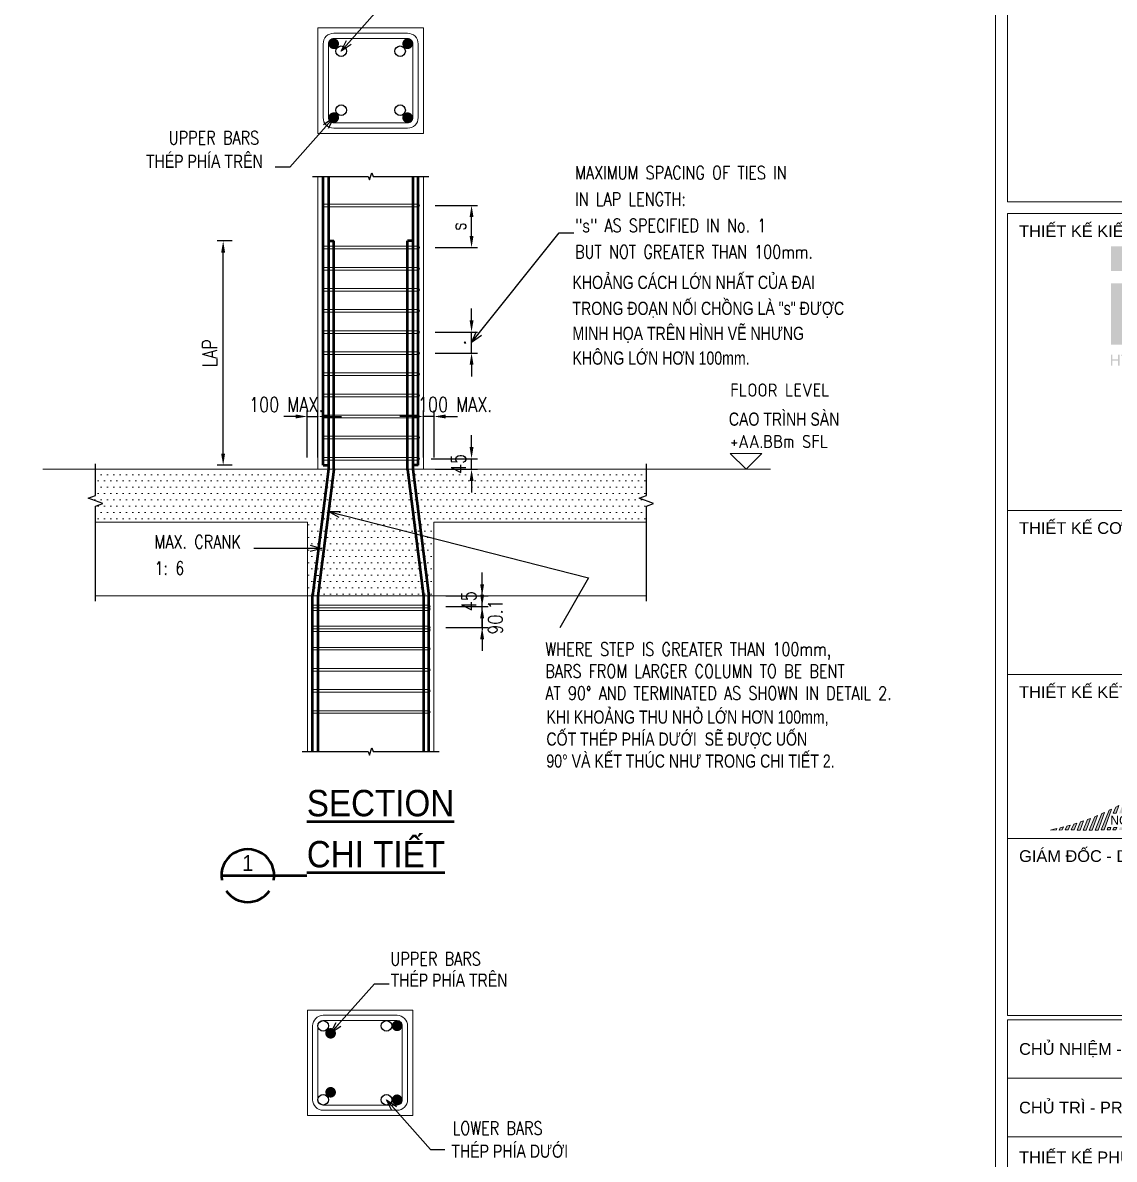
# Model space of a CAD drawing. Header units: millimetres. Extents: x -88960 to 836140, y 175458 to 320791.
# Drawn here: x 383629 to 402266, y 196175 to 215577 of the extents above; entities that cross this region are included whole.
import ezdxf
from ezdxf.enums import TextEntityAlignment as Align

# ---------------------------------------------------------------- set-up
doc = ezdxf.new("R2010")
doc.units = ezdxf.units.MM
doc.header["$LTSCALE"] = 1000
doc.layers.get('0').update_dxf_attribs({"linetype": 'CONTINUOUS'})
doc.layers.get('DEFPOINTS').update_dxf_attribs({"linetype": 'CONTINUOUS'})
for name, color, linetype, lineweight in [('Ap0102_dim', 145, 'CONTINUOUS', 25), ('Ap0104_leader', 145, 'CONTINUOUS', 25), ('Ap0202_T', 141, 'CONTINUOUS', 25), ('Ap0205_T', 253, 'CONTINUOUS', 50), ('Ap0310_PSS', 130, 'CONTINUOUS', 18), ('Ap0311_H', 8, 'CONTINUOUS', 15), ('Ap0314_Kh', 253, 'CONTINUOUS', 15), ('Ap0401_Reinf', 1, 'CONTINUOUS', 50), ('Ap0402_Reinf.S', 6, 'CONTINUOUS', 35), ('Ap0403_RT', 40, 'CONTINUOUS', 20)]:
    doc.layers.add(name, color=color, linetype=linetype, lineweight=lineweight)
doc.layers.add('CHG_XX_Khung ten$0$A1 BORDER$0$DGIONG', color=7, linetype='CONTINUOUS', lineweight=13, true_color=0x29ffff)
doc.layers.add('CHG_XX_Khung ten$0$A1 BORDER$0$STICK', color=7, linetype='CONTINUOUS', lineweight=9, true_color=0xe60000)
doc.styles.add('ARC8', font='simplex', dxfattribs={"width": 0.8})
doc.styles.add('CHG_XX_Khung ten$0$A1 BORDER$0$ARIAL', font='arial.ttf')
doc.styles.add('CHG_XX_Khung ten$0$A1 BORDER$0$Star-AvoBold', font='VAVOB_0.TTF')
doc.styles.add('CHG_XX_Khung ten$0$title block pccc$0$ARIAL', font='arial.ttf')
doc.styles.add('ISOCP', font='isocp.shx')
doc.styles.add('romans', font='romans.shx', dxfattribs={"width": 0.8})
doc.styles.add('S-TEXT35', font='VHELVEN_0.TTF', dxfattribs={"width": 0.9})
doc.styles.add('S-TEXT50', font='VHELVEN_0.TTF', dxfattribs={"width": 0.9})
doc.styles.add('vn-vni', font='vn_vni.shx', dxfattribs={"width": 0.8})
doc.dimstyles.new('TL 25', dxfattribs={"dimscale": 0, "dimtxt": 250, "dimasz": 200, "dimexe": 100, "dimexo": 200, "dimgap": 100, "dimtad": 1, "dimdec": 1, "dimlfac": 0.25, "dimdsep": 46, "dimtxsty": 'romans', "dimcen": 200, "dimdle": 100, "dimclrd": 256, "dimclre": 256, "dimclrt": 1, "dimaunit": 1, "dimadec": 0, "dimazin": 0, "dimtfac": 1, "dimtdec": 1, "dimtix": 1, "dimtmove": 2, "dimatfit": 3, "dimldrblk": 'OPEN30', "dimfxl": 1, "dimtolj": 1, "dimtzin": 0, "dimarcsym": 0})

# ---------------------------------------------------------------- blocks, each defined once
blk = doc.blocks.new('*D306')
at = {"layer": 'Ap0102_dim', "lineweight": -2, "transparency": 16777216}
for p, q in [((391292, 210497), (391292, 210697)), ((390670, 210297), (391392, 210297)), ((391292, 209937), (391292, 210297)), ((390670, 209937), (391392, 209937)), ((391292, 209737), (391292, 209537))]:
    blk.add_line(p, q, dxfattribs=at)
at = {"layer": 'Ap0102_dim', "transparency": 16777216}
for points in [[(391259, 210497), (391326, 210497), (391292, 210297)], [(391259, 209737), (391326, 209737), (391292, 209937)]]:
    blk.add_solid(points, dxfattribs=at)
at = {"layer": 'DEFPOINTS', "color": 0, "transparency": 16777216}
for p in [(390470, 210297, 450), (391292, 210297), (390470, 209937, 450)]:
    blk.add_point(p, dxfattribs=at)
at = {"layer": 'Ap0102_dim', "color": 1, "transparency": 16777216, "insert": (391067, 210117), "char_height": 250, "attachment_point": 5, "rotation": 90, "style": 'romans'}
blk.add_mtext('\\A1;.', dxfattribs=at)
blk = doc.blocks.new('_Open30')
at = {"color": 0, "linetype": 'ByBlock', "lineweight": -2}
for p, q in [((-1, 0.268), (0, 0)), ((0, 0), (-1, -0.268)), ((0, 0), (-1, 0))]:
    blk.add_line(p, q, dxfattribs=at)
blk = doc.blocks.new('*D280')
at = {"layer": 'Ap0102_dim', "lineweight": -2, "transparency": 16777216}
for p, q in [((391292, 208335), (391292, 208535)), ((390603, 208135), (391392, 208135)), ((391292, 207955), (391292, 208135)), ((390670, 207955), (391392, 207955)), ((391292, 207755), (391292, 207555))]:
    blk.add_line(p, q, dxfattribs=at)
at = {"layer": 'Ap0102_dim', "transparency": 16777216}
for points in [[(391259, 208335), (391326, 208335), (391292, 208135)], [(391259, 207755), (391326, 207755), (391292, 207955)]]:
    blk.add_solid(points, dxfattribs=at)
at = {"layer": 'DEFPOINTS', "color": 0, "transparency": 16777216}
for p in [(390403, 208135, 450), (391292, 208135), (390470, 207955, 450)]:
    blk.add_point(p, dxfattribs=at)
at = {"layer": 'Ap0102_dim', "color": 1, "transparency": 16777216, "insert": (391067, 208045), "char_height": 250, "attachment_point": 5, "rotation": 90, "style": 'romans'}
blk.add_mtext('\\A1;45', dxfattribs=at)
blk = doc.blocks.new('*D281')
at = {"layer": 'Ap0102_dim', "lineweight": -2, "transparency": 16777216}
for p, q in [((390670, 212459), (391392, 212459)), ((391292, 211938), (391292, 212259)), ((390670, 211738), (391392, 211738))]:
    blk.add_line(p, q, dxfattribs=at)
at = {"layer": 'Ap0102_dim', "transparency": 16777216}
for points in [[(391259, 212259), (391326, 212259), (391292, 212459)], [(391259, 211938), (391326, 211938), (391292, 211738)]]:
    blk.add_solid(points, dxfattribs=at)
at = {"layer": 'DEFPOINTS', "color": 0, "transparency": 16777216}
for p in [(390470, 212459, 450), (391292, 212459), (390470, 211738, 450)]:
    blk.add_point(p, dxfattribs=at)
at = {"layer": 'Ap0102_dim', "color": 1, "transparency": 16777216, "insert": (391067, 212099), "char_height": 250, "attachment_point": 5, "rotation": 90, "style": 'romans'}
blk.add_mtext('\\A1;s', dxfattribs=at)
blk = doc.blocks.new('*D282')
at = {"layer": 'Ap0102_dim', "lineweight": -2, "transparency": 16777216}
for p, q in [((391473, 205992), (391473, 206192)), ((390851, 205792), (391573, 205792)), ((391473, 205612), (391473, 205792)), ((390851, 205612), (391573, 205612)), ((391473, 205412), (391473, 205212))]:
    blk.add_line(p, q, dxfattribs=at)
at = {"layer": 'Ap0102_dim', "transparency": 16777216}
for points in [[(391439, 205992), (391506, 205992), (391473, 205792)], [(391439, 205412), (391506, 205412), (391473, 205612)]]:
    blk.add_solid(points, dxfattribs=at)
at = {"layer": 'DEFPOINTS', "color": 0, "transparency": 16777216}
for p in [(390651, 205792), (391473, 205792), (390651, 205612, 450)]:
    blk.add_point(p, dxfattribs=at)
at = {"layer": 'Ap0102_dim', "color": 1, "transparency": 16777216, "insert": (391248, 205702), "char_height": 250, "attachment_point": 5, "rotation": 90, "style": 'romans'}
blk.add_mtext('\\A1;45', dxfattribs=at)
blk = doc.blocks.new('*D283')
at = {"layer": 'Ap0102_dim', "lineweight": -2, "transparency": 16777216}
for p, q in [((391473, 205812), (391473, 206012)), ((390851, 205612), (391573, 205612)), ((391473, 205252), (391473, 205612)), ((390851, 205252), (391573, 205252)), ((391473, 205052), (391473, 204852))]:
    blk.add_line(p, q, dxfattribs=at)
at = {"layer": 'Ap0102_dim', "transparency": 16777216}
for points in [[(391439, 205812), (391506, 205812), (391473, 205612)], [(391439, 205052), (391506, 205052), (391473, 205252)]]:
    blk.add_solid(points, dxfattribs=at)
at = {"layer": 'DEFPOINTS', "color": 0, "transparency": 16777216}
for p in [(390651, 205612, 901), (391473, 205612), (390651, 205252, 450)]:
    blk.add_point(p, dxfattribs=at)
at = {"layer": 'Ap0102_dim', "color": 1, "transparency": 16777216, "insert": (391698, 205432), "char_height": 250, "attachment_point": 5, "rotation": 90, "style": 'romans'}
blk.add_mtext('\\A1;90.1', dxfattribs=at)
blk = doc.blocks.new('*D284')
at = {"layer": 'Ap0102_dim', "lineweight": -2, "transparency": 16777216}
for p, q in [((387205, 211851), (386951, 211851)), ((387051, 208222), (387051, 211651)), ((387205, 208022), (386951, 208022))]:
    blk.add_line(p, q, dxfattribs=at)
at = {"layer": 'Ap0102_dim', "transparency": 16777216}
for points in [[(387017, 211651), (387084, 211651), (387051, 211851)], [(387017, 208222), (387084, 208222), (387051, 208022)]]:
    blk.add_solid(points, dxfattribs=at)
at = {"layer": 'DEFPOINTS', "color": 0, "transparency": 16777216}
for p in [(387051, 211851), (387405, 211851, 450), (387405, 208022, 450)]:
    blk.add_point(p, dxfattribs=at)
at = {"layer": 'Ap0102_dim', "color": 1, "transparency": 16777216, "insert": (386826, 209937), "char_height": 250, "attachment_point": 5, "rotation": 90, "style": 'romans'}
blk.add_mtext('\\A1;LAP', dxfattribs=at)
blk = doc.blocks.new('*D285')
at = {"layer": 'Ap0102_dim', "lineweight": -2, "ltscale": 50, "transparency": 16777216}
for p, q in [((388288, 208855), (388088, 208855)), ((388488, 208155), (388488, 208955)), ((388488, 208855), (388669, 208855)), ((388669, 208155), (388669, 208955)), ((388869, 208855), (389069, 208855))]:
    blk.add_line(p, q, dxfattribs=at)
at = {"layer": 'Ap0102_dim', "ltscale": 50, "transparency": 16777216}
for points in [[(388288, 208889), (388288, 208822), (388488, 208855)], [(388869, 208889), (388869, 208822), (388669, 208855)]]:
    blk.add_solid(points, dxfattribs=at)
at = {"layer": 'DEFPOINTS', "color": 0, "ltscale": 50, "transparency": 16777216}
for p in [(388669, 208855), (388488, 207955, 450), (388669, 207955, 450)]:
    blk.add_point(p, dxfattribs=at)
at = {"layer": 'Ap0102_dim', "color": 1, "ltscale": 50, "transparency": 16777216, "insert": (388128, 209058), "char_height": 250, "attachment_point": 5, "style": 'romans'}
blk.add_mtext('\\A1;100 MAX.', dxfattribs=at)
blk = doc.blocks.new('*D287')
at = {"layer": 'Ap0102_dim', "lineweight": -2, "ltscale": 50, "transparency": 16777216}
for p, q in [((390270, 208855), (390070, 208855)), ((390470, 208155), (390470, 208955)), ((390651, 208855), (390470, 208855)), ((390651, 208155), (390651, 208955)), ((390851, 208855), (391051, 208855))]:
    blk.add_line(p, q, dxfattribs=at)
at = {"layer": 'Ap0102_dim', "ltscale": 50, "transparency": 16777216}
for points in [[(390270, 208889), (390270, 208822), (390470, 208855)], [(390851, 208889), (390851, 208822), (390651, 208855)]]:
    blk.add_solid(points, dxfattribs=at)
at = {"layer": 'DEFPOINTS', "color": 0, "ltscale": 50, "transparency": 16777216}
for p in [(390470, 208855), (390470, 207955, 450), (390651, 207955, 450)]:
    blk.add_point(p, dxfattribs=at)
at = {"layer": 'Ap0102_dim', "color": 1, "ltscale": 50, "transparency": 16777216, "insert": (391011, 209058), "char_height": 250, "attachment_point": 5, "style": 'romans'}
blk.add_mtext('\\A1;100 MAX.', dxfattribs=at)
blk = doc.blocks.new('LEVELS')
blk.add_lwpolyline([(-3, 3), (3, 3), (0, 0)], close=True)
at = {"style": 'ISOCP'}
for tag, p in [('LEVEL_1R', (3, 8.75)), ('LEVEL_2R', (3, 4))]:
    blk.add_attdef(tag, text='', height=2.5, dxfattribs=at).set_placement(p, align=Align.RIGHT)
for tag, p in [('LEVEL_1L', (-3, 8.75)), ('LEVEL_2L', (-3, 4))]:
    blk.add_attdef(tag, p, '', height=2.5, dxfattribs=at)
blk = doc.blocks.new('CHG_XX_Khung ten$0$A1 BORDER$0$HTT-Logo')
at = {"true_color": 0x134fb3}
h = blk.add_hatch(color=154, dxfattribs=at)
h.paths.add_polyline_path([(3, 29.1), (0, 29.1), (0, 23.1), (3, 23.1)])
h.paths.add_polyline_path([(3, 20.1), (0, 20.1), (0, 5.1), (3, 5.1)])
h.paths.add_polyline_path([(9, 26.1), (6, 26.1), (6, 5.1), (9, 5.1)])
h.paths.add_polyline_path([(15, 26.1), (12, 26.1), (12, 5.1), (15, 5.1)])
h.paths.add_polyline_path([(21, 26.1), (18, 26.1), (18, 5.1), (21, 5.1)])
h.paths.add_polyline_path([(2.12, 2.7), (1.76, 2.7), (1.76, 1.59), (0.36, 1.59), (0.36, 2.7), (0, 2.7), (0, 0), (0.36, 0), (0.36, 1.27), (1.76, 1.27), (1.76, 0), (2.12, 0)])
h.paths.add_polyline_path([(4.65, 2.7), (2.51, 2.7), (2.51, 2.38), (3.4, 2.38), (3.4, 0), (3.76, 0), (3.76, 2.38), (4.65, 2.38)])
h.paths.add_polyline_path([(6.95, 2.7), (4.81, 2.7), (4.81, 2.38), (5.7, 2.38), (5.7, 0), (6.06, 0), (6.06, 2.38), (6.95, 2.38)])
h.paths.add_polyline_path([(8.64, 1.36), (8.64, 1.41), (8.66, 1.58), (8.69, 1.75), (8.75, 1.9), (8.81, 2.03), (8.92, 2.17), (9.05, 2.28), (9.2, 2.37), (9.29, 2.39), (9.45, 2.43), (9.65, 2.44), (9.84, 2.42), (10, 2.37), (10.14, 2.29), (10.26, 2.18), (10.34, 2.03), (10.41, 1.86), (10.73, 1.95), (10.68, 2.11), (10.61, 2.26), (10.53, 2.39), (10.45, 2.47), (10.31, 2.57), (10.16, 2.65), (10.13, 2.66), (9.97, 2.71), (9.8, 2.74), (9.63, 2.75), (9.55, 2.74), (9.38, 2.73), (9.21, 2.7), (9.06, 2.65), (8.91, 2.58), (8.88, 2.56), (8.75, 2.47), (8.63, 2.36), (8.53, 2.23), (8.44, 2.07), (8.41, 1.99), (8.35, 1.84), (8.31, 1.68), (8.28, 1.51), (8.27, 1.34), (8.28, 1.26), (8.29, 1.09), (8.32, 0.92), (8.38, 0.77), (8.44, 0.62), (8.46, 0.58), (8.55, 0.44), (8.66, 0.32), (8.79, 0.21), (8.93, 0.12), (9, 0.09), (9.15, 0.03), (9.31, -0.01), (9.48, -0.04), (9.65, -0.05), (9.73, -0.04), (9.9, -0.03), (10.07, 0.01), (10.23, 0.06), (10.34, 0.11), (10.48, 0.18), (10.63, 0.27), (10.77, 0.38), (10.77, 1.38), (9.63, 1.38), (9.63, 1.06), (10.42, 1.06), (10.42, 0.56), (10.39, 0.53), (10.26, 0.45), (10.09, 0.37), (9.96, 0.32), (9.8, 0.29), (9.63, 0.28), (9.62, 0.28), (9.45, 0.29), (9.28, 0.33), (9.12, 0.4), (8.97, 0.49), (8.86, 0.61), (8.77, 0.75), (8.73, 0.85), (8.68, 1), (8.65, 1.17)])
h.paths.add_polyline_path([(13.16, 1.39), (13.28, 1.48), (13.3, 1.51), (13.39, 1.64), (13.44, 1.79), (13.46, 1.96), (13.46, 2.06), (13.42, 2.22), (13.35, 2.37), (13.31, 2.43), (13.19, 2.55), (13.05, 2.63), (13.01, 2.64), (12.87, 2.67), (12.7, 2.69), (12.5, 2.7), (11.3, 2.7), (11.3, 0), (11.66, 0), (11.66, 1.2), (12.07, 1.2), (12.11, 1.2), (12.28, 1.19), (12.44, 1.11), (12.49, 1.07), (12.62, 0.93), (12.67, 0.86), (12.77, 0.73), (12.88, 0.56), (13.23, 0), (13.68, 0), (13.21, 0.73), (13.13, 0.85), (13.03, 0.98), (12.92, 1.09), (12.86, 1.14), (12.7, 1.23), (12.86, 1.26), (13.03, 1.31)])
h.paths.add_polyline_path([(11.66, 1.51), (11.66, 2.4), (12.51, 2.4), (12.67, 2.39), (12.83, 2.35), (12.97, 2.27), (13.06, 2.13), (13.09, 1.96), (13.08, 1.87), (13.02, 1.72), (12.96, 1.64), (12.8, 1.55), (12.62, 1.52), (12.43, 1.51)], flags=16)
h.paths.add_polyline_path([(16.49, 1.43), (16.48, 1.6), (16.44, 1.77), (16.4, 1.92), (16.34, 2.07), (16.33, 2.09), (16.24, 2.23), (16.14, 2.36), (16.02, 2.47), (15.88, 2.57), (15.85, 2.59), (15.7, 2.66), (15.54, 2.71), (15.38, 2.74), (15.2, 2.75), (15.15, 2.75), (14.98, 2.73), (14.82, 2.7), (14.66, 2.64), (14.52, 2.57), (14.39, 2.48), (14.27, 2.37), (14.18, 2.26), (14.1, 2.14), (14.03, 2), (13.98, 1.84), (13.94, 1.68), (13.92, 1.5), (13.91, 1.31), (13.91, 1.29), (13.92, 1.12), (13.95, 0.96), (14, 0.8), (14.07, 0.64), (14.07, 0.62), (14.16, 0.48), (14.26, 0.35), (14.38, 0.23), (14.52, 0.14), (14.56, 0.12), (14.71, 0.04), (14.86, -0.01), (15.03, -0.04), (15.2, -0.05), (15.21, -0.05), (15.38, -0.03), (15.55, 0), (15.7, 0.05), (15.86, 0.12), (15.87, 0.13), (16.01, 0.22), (16.13, 0.33), (16.24, 0.46), (16.33, 0.61), (16.36, 0.69), (16.42, 0.84), (16.46, 1), (16.48, 1.17), (16.49, 1.35)])
h.paths.add_polyline_path([(14.28, 1.45), (14.3, 1.64), (14.34, 1.81), (14.4, 1.95), (14.47, 2.08), (14.57, 2.2), (14.73, 2.32), (14.88, 2.38), (15.04, 2.43), (15.21, 2.44), (15.38, 2.42), (15.54, 2.38), (15.69, 2.31), (15.82, 2.2), (15.93, 2.07), (16.01, 1.93), (16.04, 1.85), (16.09, 1.7), (16.12, 1.53), (16.12, 1.32), (16.11, 1.12), (16.08, 0.95), (16.03, 0.79), (15.96, 0.66), (15.86, 0.54), (15.8, 0.48), (15.67, 0.38), (15.53, 0.32), (15.37, 0.27), (15.2, 0.26), (15.12, 0.26), (14.95, 0.29), (14.8, 0.35), (14.67, 0.43), (14.54, 0.54), (14.45, 0.66), (14.37, 0.8), (14.32, 0.95), (14.29, 1.12), (14.28, 1.31)], flags=16)
h.paths.add_polyline_path([(17.31, 2.7), (16.96, 2.7), (16.96, 1.12), (16.96, 0.93), (16.98, 0.75), (17.02, 0.6), (17.06, 0.46), (17.07, 0.44), (17.15, 0.3), (17.27, 0.18), (17.4, 0.08), (17.51, 0.03), (17.67, -0.01), (17.84, -0.04), (18.02, -0.05), (18.2, -0.04), (18.37, -0.01), (18.52, 0.04), (18.66, 0.1), (18.68, 0.12), (18.81, 0.22), (18.91, 0.35), (18.99, 0.49), (19.02, 0.61), (19.06, 0.76), (19.07, 0.94), (19.08, 1.14), (19.08, 2.7), (18.72, 2.7), (18.72, 1.14), (18.72, 1.06), (18.71, 0.86), (18.68, 0.69), (18.62, 0.55), (18.55, 0.45), (18.49, 0.4), (18.36, 0.33), (18.19, 0.29), (17.99, 0.28), (17.92, 0.28), (17.75, 0.31), (17.6, 0.37), (17.46, 0.48), (17.38, 0.63), (17.34, 0.77), (17.32, 0.94), (17.31, 1.14)])
h.paths.add_polyline_path([(21.42, 1.25), (21.52, 1.34), (21.6, 1.45), (21.67, 1.59), (21.72, 1.75), (21.73, 1.92), (21.73, 1.97), (21.71, 2.13), (21.65, 2.29), (21.56, 2.44), (21.44, 2.55), (21.42, 2.56), (21.27, 2.63), (21.1, 2.67), (21.05, 2.68), (20.89, 2.7), (20.69, 2.7), (19.67, 2.7), (19.67, 0), (20.03, 0), (20.03, 1.1), (20.72, 1.1), (20.76, 1.1), (20.96, 1.11), (21.14, 1.14), (21.29, 1.19)])
h.paths.add_polyline_path([(20.03, 1.42), (20.03, 2.38), (20.72, 2.38), (20.93, 2.37), (21.06, 2.36), (21.16, 2.31), (21.28, 2.2), (21.34, 2.08), (21.37, 1.91), (21.36, 1.82), (21.31, 1.67), (21.22, 1.54), (21.09, 1.47), (20.93, 1.43), (20.73, 1.42)], flags=16)
h.paths.add_polyline_path([(23.87, 2.76), (24.01, 2.85), (24.13, 2.96), (24.24, 3.09), (24.33, 3.24), (24.35, 3.28), (24.42, 3.44), (24.47, 3.6), (24.5, 3.76), (24.51, 3.93), (24.51, 3.98), (24.49, 4.15), (24.46, 4.31), (24.4, 4.47), (24.33, 4.62), (24.29, 4.69), (24.19, 4.82), (24.08, 4.94), (23.95, 5.05), (23.81, 5.14), (23.77, 5.16), (23.61, 5.23), (23.45, 5.28), (23.29, 5.31), (23.12, 5.32), (23.08, 5.31), (22.92, 5.3), (22.76, 5.27), (22.6, 5.21), (22.44, 5.14), (22.38, 5.1), (22.24, 5.01), (22.12, 4.89), (22.01, 4.77), (21.92, 4.62), (21.89, 4.57), (21.82, 4.41), (21.77, 4.25), (21.74, 4.09), (21.73, 3.93), (21.73, 3.87), (21.75, 3.71), (21.79, 3.55), (21.84, 3.39), (21.92, 3.24), (21.95, 3.18), (22.05, 3.04), (22.16, 2.92), (22.29, 2.81), (22.43, 2.72), (22.48, 2.7), (22.64, 2.63), (22.79, 2.58), (22.96, 2.55), (23.12, 2.54), (23.18, 2.54), (23.34, 2.55), (23.5, 2.59), (23.66, 2.65), (23.82, 2.72)])
h.paths.add_polyline_path([(22.55, 2.92), (22.45, 2.98), (22.32, 3.09), (22.21, 3.21), (22.12, 3.35), (22.07, 3.44), (22.01, 3.6), (21.98, 3.76), (21.96, 3.93), (21.97, 4.03), (22, 4.19), (22.05, 4.35), (22.12, 4.51), (22.18, 4.61), (22.29, 4.73), (22.41, 4.85), (22.56, 4.94), (22.64, 4.98), (22.8, 5.04), (22.96, 5.07), (23.12, 5.09), (23.21, 5.08), (23.37, 5.06), (23.53, 5.01), (23.69, 4.94), (23.79, 4.88), (23.92, 4.77), (24.03, 4.65), (24.13, 4.51), (24.17, 4.41), (24.23, 4.25), (24.27, 4.09), (24.28, 3.93), (24.28, 3.83), (24.25, 3.67), (24.2, 3.51), (24.13, 3.35), (24.07, 3.25), (23.96, 3.13), (23.84, 3.01), (23.7, 2.92), (23.61, 2.87), (23.45, 2.81), (23.29, 2.78), (23.12, 2.77), (23.02, 2.77), (22.86, 2.8), (22.7, 2.85)], flags=16)
h.paths.add_polyline_path([(22.51, 3.16), (22.51, 4.65), (23.03, 4.65), (23.23, 4.64), (23.4, 4.62), (23.55, 4.52), (23.6, 4.47), (23.66, 4.31), (23.67, 4.25), (23.64, 4.09), (23.55, 3.96), (23.42, 3.87), (23.24, 3.82), (23.37, 3.75), (23.46, 3.64), (23.57, 3.47), (23.77, 3.16), (23.47, 3.16), (23.34, 3.39), (23.23, 3.58), (23.14, 3.7), (23.09, 3.74), (22.94, 3.79), (22.9, 3.79), (22.76, 3.79), (22.76, 3.16)], flags=0)
h.paths.add_polyline_path([(22.76, 4), (22.76, 4.45), (23.03, 4.45), (23.13, 4.45), (23.27, 4.42), (23.37, 4.35), (23.41, 4.21), (23.33, 4.06), (23.24, 4.02), (23.05, 4)], flags=0)
blk = doc.blocks.new('CHG_XX_Khung ten')
at = {"layer": 'CHG_XX_Khung ten$0$A1 BORDER$0$DGIONG'}
h = blk.add_hatch(color=256, dxfattribs=at)
h.paths.add_polyline_path([(724.94, 283.19), (724.15, 281.97), (717.19, 263.38), (717.7, 263.38)])
h.paths.add_polyline_path([(722.81, 280.17), (722.1, 279.22), (717.21, 266.21), (717.72, 266.21)], flags=17)
h.paths.add_polyline_path([(720.93, 277.8), (720.27, 277.04), (716.19, 266.22), (716.7, 266.22)])
h.paths.add_polyline_path([(719.23, 275.93), (718.6, 275.29), (715.18, 266.22), (715.69, 266.22)])
h.paths.add_polyline_path([(717.65, 274.38), (717.03, 273.81), (714.16, 266.22), (714.67, 266.22)])
h.paths.add_polyline_path([(716.14, 273.03), (715.61, 272.59), (713.15, 266.22), (713.66, 266.22)])
h.paths.add_polyline_path([(714.69, 271.86), (714.17, 271.45), (712.13, 266.23), (712.64, 266.23)])
h.paths.add_polyline_path([(713.29, 270.81), (712.76, 270.43), (711.57, 267.46), (712.07, 267.47)])
h.paths.add_polyline_path([(710.1, 266.23), (710.61, 266.24), (711.93, 269.87), (711.48, 269.56)])
h.paths.add_polyline_path([(710.61, 269.02), (710.13, 268.73), (709.08, 266.24), (709.59, 266.24)])
h.paths.add_polyline_path([(709.31, 268.26), (708.82, 267.97), (708.07, 266.24), (708.58, 266.24)])
h.paths.add_polyline_path([(708.04, 267.56), (707.54, 267.3), (707.05, 266.25), (707.56, 266.25)])
h.paths.add_polyline_path([(716.84, 263.8), (716.33, 263.8), (716.18, 263.38), (716.69, 263.38)])
h.paths.add_polyline_path([(715.67, 263.39), (715.82, 263.8), (715.32, 263.8), (715.16, 263.39)])
h.paths.add_polyline_path([(714.15, 263.39), (714.65, 263.39), (714.8, 263.8), (714.3, 263.8)])
h.paths.add_polyline_path([(713.13, 263.39), (713.64, 263.4), (713.79, 263.81), (713.28, 263.81)])
h.paths.add_polyline_path([(712.77, 263.81), (712.27, 263.81), (712.11, 263.39), (712.62, 263.4)])
h.paths.add_polyline_path([(711.25, 263.81), (711.1, 263.4), (711.61, 263.4), (711.76, 263.81)])
h.paths.add_polyline_path([(710.59, 263.4), (710.74, 263.82), (710.24, 263.82), (710.08, 263.4)])
h.paths.add_polyline_path([(709.73, 263.82), (709.22, 263.82), (709.07, 263.41), (709.57, 263.41)])
h.paths.add_polyline_path([(708.71, 263.82), (708.21, 263.82), (708.05, 263.41), (708.56, 263.41)])
h.paths.add_polyline_path([(707.54, 263.41), (707.69, 263.83), (707.19, 263.83), (707.03, 263.41)])
h.paths.add_polyline_path([(706.68, 263.83), (706.17, 263.83), (706.02, 263.42), (706.53, 263.42)])
h.paths.add_polyline_path([(705, 263.42), (705.51, 263.42), (706.79, 266.93), (706.4, 266.74)])
h.paths.add_polyline_path([(703.97, 263.37), (704.48, 263.37), (705.57, 266.36), (705.14, 266.17)])
h.paths.add_polyline_path([(704.36, 265.84), (703.91, 265.65), (702.96, 263.38), (703.46, 263.38)])
h.paths.add_polyline_path([(703.17, 265.37), (702.69, 265.19), (701.94, 263.38), (702.45, 263.38)])
h.paths.add_polyline_path([(702, 264.94), (701.5, 264.77), (700.92, 263.38), (701.43, 263.38)])
h.paths.add_polyline_path([(700.84, 264.56), (700.33, 264.4), (699.91, 263.39), (700.42, 263.39)])
h.paths.add_polyline_path([(699.7, 264.21), (699.18, 264.06), (698.89, 263.39), (699.4, 263.39)])
h.paths.add_polyline_path([(698.57, 263.9), (698.04, 263.77), (697.87, 263.38), (698.38, 263.39)])
h.paths.add_polyline_path([(697.37, 263.39), (697.45, 263.63), (696.91, 263.51), (696.35, 263.38)])
blk.add_line((687, 577), (687, 17))
at = {"linetype": 'Continuous'}
for points in [[(689, 420.69), (822, 420.69), (822, 370.62), (689, 370.62)], [(689, 368.62), (822, 368.62), (822, 317.93), (689, 317.93)], [(689, 317.93), (822, 317.93), (822, 289.93), (689, 289.93)], [(689, 289.93), (822, 289.93), (822, 261.93), (689, 261.93)]]:
    blk.add_lwpolyline(points, close=True, dxfattribs=at)
at = {"color": 9, "linetype": 'Continuous'}
for points in [[(689, 261.93), (822, 261.93), (822, 231.73), (689, 231.73)], [(822, 221), (689, 221), (689, 231), (822, 231)], [(822, 211), (689, 211), (689, 221), (822, 221)], [(822, 201), (689, 201), (689, 211), (822, 211)]]:
    blk.add_lwpolyline(points, close=True, dxfattribs=at)
blk.add_lwpolyline([(822, 211), (689, 211), (822, 211)], dxfattribs=at)
at = {"layer": 'CHG_XX_Khung ten$0$A1 BORDER$0$DGIONG'}
for points in [[(704.36, 265.84), (703.46, 263.38), (702.96, 263.38), (703.91, 265.65), (704.36, 265.84)], [(705.57, 266.36), (704.48, 263.37), (703.97, 263.37), (705.14, 266.17), (705.57, 266.36)], [(706.79, 266.93), (705.51, 263.42), (705, 263.42), (706.4, 266.74), (706.79, 266.93)], [(708.04, 267.56), (707.56, 266.25), (707.05, 266.25), (707.54, 267.3), (708.04, 267.56)], [(698.57, 263.9), (698.38, 263.39), (697.87, 263.38), (698.04, 263.77), (698.57, 263.9)], [(699.7, 264.21), (699.4, 263.39), (698.89, 263.39), (699.18, 264.06), (699.7, 264.21)], [(700.84, 264.56), (700.42, 263.39), (699.91, 263.39), (700.33, 264.4), (700.84, 264.56)], [(702, 264.94), (701.43, 263.38), (700.92, 263.38), (701.5, 264.77), (702, 264.94)], [(703.17, 265.37), (702.45, 263.38), (701.94, 263.38), (702.69, 265.19), (703.17, 265.37)], [(697.45, 263.63), (697.37, 263.39), (696.35, 263.38), (696.91, 263.51), (697.45, 263.63)]]:
    blk.add_lwpolyline(points, dxfattribs=at)
for points in [[(706.53, 263.42), (706.68, 263.83), (706.17, 263.83), (706.02, 263.42)], [(707.54, 263.41), (707.69, 263.83), (707.19, 263.83), (707.03, 263.41)]]:
    blk.add_lwpolyline(points, close=True, dxfattribs=at)
at = {"xscale": 0.7, "yscale": 0.7, "zscale": 0.7}
blk.add_blockref('CHG_XX_Khung ten$0$A1 BORDER$0$HTT-Logo', (706.68, 342.64), dxfattribs=at)
for s, style, p in [('THIẾT KẾ KIẾN TRÚC - ARCHITECT', 'CHG_XX_Khung ten$0$A1 BORDER$0$ARIAL', (691, 365.62)), ('THIẾT KẾ CƠ ĐIỆN - M&E CONSULTANT', 'CHG_XX_Khung ten$0$A1 BORDER$0$ARIAL', (691, 314.93)), ('THIẾT KẾ KẾT CẤU - STRUCTURE CONSULTANT', 'CHG_XX_Khung ten$0$A1 BORDER$0$ARIAL', (691, 286.93)), ('GIÁM ĐỐC - DIRECTOR', 'CHG_XX_Khung ten$0$title block pccc$0$ARIAL', (691, 258.93)), ('CHỦ NHIỆM - PRINCIPAL', 'CHG_XX_Khung ten$0$title block pccc$0$ARIAL', (691, 226)), ('CHỦ TRÌ - PRIMARY', 'CHG_XX_Khung ten$0$title block pccc$0$ARIAL', (691, 216)), ('THIẾT KẾ PHƯƠNG ÁN', 'CHG_XX_Khung ten$0$title block pccc$0$ARIAL', (691, 207.5))]:
    blk.add_text(s, height=2, dxfattribs=dict(style=style)).set_placement(p, align=Align.MIDDLE_LEFT)
at = {"layer": 'CHG_XX_Khung ten$0$A1 BORDER$0$STICK', "style": 'CHG_XX_Khung ten$0$A1 BORDER$0$Star-AvoBold', "width": 1}
blk.add_text('NGOI SAO', height=1.547, dxfattribs=at).set_placement((706.57, 264.27))

msp = doc.modelspace()

# ---------------------------------------------------------------- hatches: boundary and pattern name
at = {"layer": 'Ap0311_H', "ltscale": 50}
h = msp.add_hatch(dxfattribs=at)
h.set_pattern_fill('DOTS', color=256, scale=67.5675, style=0)
h.set_pattern_definition([(0, (331445.22, 180616.14), (53.6317, 107.2634), [0, -107.2634])])
h.paths.add_polyline_path([(390650.58323, 207053.65056), (394276.70573, 207053.65056), (394276.70573, 207323.92056), (394400.46585, 207368.96556), (394152.94561, 207459.05556), (394276.70573, 207504.10056), (394276.70573, 207954.55056), (384871.30973, 207954.55056), (384871.30973, 207504.10056), (384747.54961, 207459.05556), (384995.06985, 207368.96556), (384871.30973, 207323.92056), (384871.30973, 207053.65056), (388488.42323, 207053.65056), (388488.42323, 205792.39056), (390650.58323, 205792.39056)])

# ---------------------------------------------------------------- linework, layer by layer
at = {"layer": 'Ap0104_leader', "linetype": 'Continuous'}
for p, q in [((384747.54961, 207459.05556, 900.89863), (384871.30973, 207504.10056, 900.89863)), ((384995.06985, 207368.96556, 900.89863), (384747.54961, 207459.05556, 900.89863)), ((384871.30973, 207323.92056, 900.89863), (384995.06985, 207368.96556, 900.89863))]:
    msp.add_line(p, q, dxfattribs=at)
at = {"layer": 'Ap0104_leader'}
for p, q in [((389546.98073, 203072.8555, 900.89863), (389592.02573, 203196.61562, 900.89863)), ((389592.02573, 203196.61562, 900.89863), (389614.54823, 203134.73556, 900.89863)), ((389524.45823, 203134.73556, 900.89863), (389546.98073, 203072.8555, 900.89863))]:
    msp.add_line(p, q, dxfattribs=at)
at = {"layer": 'Ap0104_leader', "elevation": 900.89863}
for points in [[(388578.51323, 212954.54556), (389524.45823, 212954.54556), (389546.98073, 212892.6655), (389592.02573, 213016.42562), (389614.54823, 212954.54556), (390560.49323, 212954.54556)], [(388398.33323, 203134.73556), (389524.45823, 203134.73556)], [(389614.54823, 203134.73556), (390740.67323, 203134.73556)]]:
    msp.add_lwpolyline(points, dxfattribs=at)
at = {"layer": 'Ap0104_leader', "linetype": 'Continuous', "elevation": 900.89863}
for points in [[(384871.30973, 207504.10056), (384871.30973, 208044.64056)], [(394276.70573, 205702.30056), (394276.70573, 207323.92056), (394400.46585, 207368.96556), (394152.94561, 207459.05556), (394276.70573, 207504.10056), (394276.70573, 208044.64056)], [(384871.30973, 205702.30056), (384871.30973, 207323.92056)]]:
    msp.add_lwpolyline(points, dxfattribs=at)
at = {"layer": 'Ap0104_leader', "ltscale": 50}
for centre in [(389066.27973, 215090.42392, 900.89863), (390072.72673, 215090.42392, 900.89863), (389066.27973, 214083.97692, 900.89863), (390072.72673, 214083.97692, 900.89863), (388758.69323, 198452.42655, 450.44931), (389839.77323, 198452.42655, 450.44931), (388758.69323, 197191.16655, 450.44931), (389839.77323, 197191.16655, 450.44931)]:
    msp.add_circle(centre, 90.09, dxfattribs=at)
at = {"layer": 'Ap0205_T', "ltscale": 100}
msp.add_line((387021.41263, 201016.73265), (388479.23425, 201016.73265), dxfattribs=at)
for start_param, end_param in [(6.1072769158, 9.600681106), (10.0373794861, 11.9537638429)]:
    msp.add_ellipse((387471.86263, 201016.73265), major_axis=(450.45, 0.00118), ratio=0.9999999985, start_param=start_param, end_param=end_param, dxfattribs=at)
at = {"layer": 'Ap0310_PSS'}
for p, q in [((388668.60323, 212954.54556, 900.89863), (388668.60323, 207954.55056, 900.89863)), ((388668.60323, 207954.55056, 900.89863), (388668.60323, 212954.54556, 900.89863)), ((390470.40323, 212954.54556, 900.89863), (390470.40323, 207954.55056, 900.89863)), ((390470.40323, 207954.55056, 900.89863), (390470.40323, 212954.54556, 900.89863)), ((384871.30973, 207954.55056, 900.89863), (388668.60323, 207954.55056, 900.89863)), ((390470.40323, 207954.55056, 900.89863), (394276.70573, 207954.55056, 900.89863)), ((384871.30973, 207053.65056, 900.89863), (388488.42323, 207053.65056, 900.89863)), ((388488.42323, 203134.73556, 900.89863), (388488.42323, 207053.65056, 900.89863)), ((390650.58323, 203134.73556, 900.89863), (390650.58323, 207053.65056, 900.89863)), ((390650.58323, 207053.65056, 900.89863), (394276.70573, 207053.65056, 900.89863)), ((384871.30973, 205792.39056, 900.89863), (394276.70573, 205792.39056, 900.89863))]:
    msp.add_line(p, q, dxfattribs=at)
for points, elevation in [([(388668.60323, 213686.30042), (390470.40323, 213686.30042), (390470.40323, 215488.10042), (388668.60323, 215488.10042)], 900.89863), ([(388488.42323, 196920.89655), (390290.22323, 196920.89655), (390290.22323, 198722.69655), (388488.42323, 198722.69655)], 450.44931)]:
    msp.add_lwpolyline(points, close=True, dxfattribs=dict(at, elevation=elevation))
at = {"layer": 'Ap0311_H'}
msp.add_line((383970.40973, 207954.55056, 900.89863), (396397.2479, 207954.55056, 900.89863), dxfattribs=at)
msp.add_lwpolyline([(400240.4173, 181768.7477), (368748.27916, 181768.74767), (368748.27916, 232914.31452), (400240.41732, 232914.31453)], close=True, dxfattribs=at)
at = {"layer": 'Ap0401_Reinf'}
for p, q in [((388758.69323, 208022.11806, 900.89863), (388758.69323, 212954.54556, 900.89863)), ((388848.78323, 212954.54556, 900.89863), (388848.78323, 207954.55056, 900.89863)), ((390290.22323, 212954.54556, 900.89863), (390290.22323, 207954.55056, 900.89863)), ((390380.31323, 208022.11806, 900.89863), (390380.31323, 212954.54556, 900.89863)), ((388848.78323, 211850.94306, 900.89863), (388938.87323, 211850.94306, 900.89863)), ((388938.87323, 207948.94176, 900.89863), (388938.87323, 211850.94306, 900.89863)), ((390200.13323, 207947.8314, 900.89863), (390200.13323, 211850.94306, 900.89863)), ((390290.22323, 211850.94306, 900.89863), (390200.13323, 211850.94306, 900.89863)), ((388758.69323, 208022.11806, 900.89863), (388848.78323, 208022.11806, 900.89863)), ((390380.31323, 208022.11806, 900.89863), (390290.22323, 208022.11806, 900.89863)), ((388848.78323, 207954.55056, 900.89863), (388578.51323, 205792.39056, 900.89863)), ((388938.87323, 207948.94176, 900.89863), (388668.60323, 205786.78176, 900.89863)), ((390200.13323, 207948.94176, 900.89863), (390470.40323, 205786.78176, 900.89863)), ((390201.46963, 207938.92207, 900.89863), (390200.13323, 207947.8314, 900.89863)), ((390290.22323, 207954.55056, 900.89863), (390560.49323, 205792.39056, 900.89863)), ((388668.60323, 206137.0224, 900.89863), (388668.60323, 206146.0314, 900.89863)), ((388578.51323, 203134.73556, 900.89863), (388578.51323, 205792.39056, 900.89863)), ((388668.60323, 205786.78176, 900.89863), (388668.60323, 203134.73556, 900.89863)), ((390470.40323, 205786.78176, 900.89863), (390470.40323, 203134.73556, 900.89863)), ((390560.49323, 203134.73556, 900.89863), (390560.49323, 205792.39056, 900.89863))]:
    msp.add_line(p, q, dxfattribs=at)
at = {"layer": 'Ap0401_Reinf', "lineweight": 15}
for points, elevation in [([(388938.87323, 213776.39042), (390200.13323, 213776.39042, 0.4142135624), (390380.31323, 213956.57042), (390380.31323, 215217.83042, 0.4142135624), (390200.13323, 215398.01042), (388938.87323, 215398.01042, 0.4142135624), (388758.69323, 215217.83042), (388758.69323, 213956.57042, 0.4142135624)], 900.89863), ([(388938.87323, 213866.48042), (390200.13323, 213866.48042, 0.4142135624), (390290.22323, 213956.57042), (390290.22323, 215217.83042, 0.4142135624), (390200.13323, 215307.92042), (388938.87323, 215307.92042, 0.4142135624), (388848.78323, 215217.83042), (388848.78323, 213956.57042, 0.4142135624)], 900.89863), ([(388758.69323, 197010.98655), (390019.95323, 197010.98655, 0.4142135624), (390200.13323, 197191.16655), (390200.13323, 198452.42655, 0.4142135624), (390019.95323, 198632.60655), (388758.69323, 198632.60655, 0.4142135624), (388578.51323, 198452.42655), (388578.51323, 197191.16655, 0.4142135624)], 450.44931), ([(388758.69323, 197101.07655), (390019.95323, 197101.07655, 0.4142135624), (390110.04323, 197191.16655), (390110.04323, 198452.42655, 0.4142135624), (390019.95323, 198542.51655), (388758.69323, 198542.51655, 0.4142135624), (388668.60323, 198452.42655), (388668.60323, 197191.16655, 0.4142135624)], 450.44931)]:
    msp.add_lwpolyline(points, format="xyb", close=True, dxfattribs=dict(at, elevation=elevation))
at = {"layer": 'Ap0401_Reinf', "const_width": 90.09}
for points, elevation in [([(388893.82823, 215217.83042, 1), (388983.91823, 215217.83042, 1)], 900.89863), ([(390155.08823, 215217.83042, 1), (390245.17823, 215217.83042, 1)], 900.89863), ([(388893.82823, 213956.57042, 1), (388983.91823, 213956.57042, 1)], 900.89863), ([(390155.08823, 213956.57042, 1), (390245.17823, 213956.57042, 1)], 900.89863), ([(389974.90823, 198452.42655, 1), (390064.99823, 198452.42655, 1)], 450.44931), ([(388841.05473, 198325.02005, 1), (388931.14473, 198325.02005, 1)], 450.44931), ([(388841.05473, 197318.57305, -1), (388931.14473, 197318.57305, -1)], 450.44931), ([(389974.90823, 197191.16655, 1), (390064.99823, 197191.16655, 1)], 450.44931)]:
    msp.add_lwpolyline(points, format="xyb", close=True, dxfattribs=dict(at, elevation=elevation))
at = {"layer": 'Ap0402_Reinf.S', "lineweight": 9}
msp.add_line((390470.40323, 207954.55056, 900.89863), (388668.60323, 207954.55056, 900.89863), dxfattribs=at)
at = {"layer": 'Ap0402_Reinf.S', "lineweight": 9, "elevation": 900.89863}
for points in [[(388767.70223, 212481.57306, 1), (388767.70223, 212436.52806), (390380.31323, 212436.52806, 1), (390380.31323, 212481.57306)], [(388767.70223, 211760.85306, 1), (388767.70223, 211715.80806), (390380.31323, 211715.80806, 1), (390380.31323, 211760.85306)], [(388767.70223, 211400.49306, 1), (388767.70223, 211355.44806), (390380.31323, 211355.44806, 1), (390380.31323, 211400.49306)], [(388767.70223, 211040.13306, 1), (388767.70223, 210995.08806), (390380.31323, 210995.08806, 1), (390380.31323, 211040.13306)], [(388767.70223, 210679.77306, 1), (388767.70223, 210634.72806), (390380.31323, 210634.72806, 1), (390380.31323, 210679.77306)], [(388767.70223, 210319.41306, 1), (388767.70223, 210274.36806), (390380.31323, 210274.36806, 1), (390380.31323, 210319.41306)], [(388767.70223, 209959.05306, 1), (388767.70223, 209914.00806), (390380.31323, 209914.00806, 1), (390380.31323, 209959.05306)], [(388767.70223, 209598.69306, 1), (388767.70223, 209553.64806), (390380.31323, 209553.64806, 1), (390380.31323, 209598.69306)], [(388767.70223, 209238.33306, 1), (388767.70223, 209193.28806), (390380.31323, 209193.28806, 1), (390380.31323, 209238.33306)], [(388767.70223, 208877.97306, 1), (388767.70223, 208832.92806), (390380.31323, 208832.92806, 1), (390380.31323, 208877.97306)], [(388767.70223, 208517.61306, 1), (388767.70223, 208472.56806), (390380.31323, 208472.56806, 1), (390380.31323, 208517.61306)], [(388767.70223, 208157.25306, 1), (388767.70223, 208112.20806), (390380.31323, 208112.20806, 1), (390380.31323, 208157.25306)], [(388587.52223, 205634.73306, 1), (388587.52223, 205589.68806), (390560.49323, 205589.68806, 1), (390560.49323, 205634.73306)], [(388587.52223, 205589.68806, 1), (388587.52223, 205544.64306), (390560.49323, 205544.64306, 1), (390560.49323, 205589.68806)], [(388587.52223, 205274.37306, 1), (388587.52223, 205229.32806), (390560.49323, 205229.32806, 1), (390560.49323, 205274.37306)], [(388587.52223, 205229.32806, 1), (388587.52223, 205184.28306), (390560.49323, 205184.28306, 1), (390560.49323, 205229.32806)], [(388587.52223, 204914.01306, 1), (388587.52223, 204868.96806), (390560.49323, 204868.96806, 1), (390560.49323, 204914.01306)], [(388587.52223, 204553.65306, 1), (388587.52223, 204508.60806), (390560.49323, 204508.60806, 1), (390560.49323, 204553.65306)], [(388587.52223, 204193.29306, 1), (388587.52223, 204148.24806), (390560.49323, 204148.24806, 1), (390560.49323, 204193.29306)], [(388587.52223, 203832.93306, 1), (388587.52223, 203787.88806), (390560.49323, 203787.88806, 1), (390560.49323, 203832.93306)]]:
    msp.add_lwpolyline(points, format="xyb", close=True, dxfattribs=at)

# ---------------------------------------------------------------- block references
at = {"layer": 'Ap0403_RT'}
ref = msp.add_blockref('LEVELS', (395979.15785, 207954.55056, 900.89863), dxfattribs=dict(at, xscale=90.09, yscale=90.09, zscale=90.09))
ref.add_attrib('LEVEL_1L', 'FLOOR LEVEL', (395708.88785, 209193.65276, 900.89863), dxfattribs={"layer": '0', "height": 225.225, "style": 'ISOCP'})
ref.add_attrib('LEVEL_2L', '+AA.BBm SFL', (395708.88785, 208315.27526, 900.89863), dxfattribs={"layer": '0', "height": 225.225, "style": 'ISOCP'})

# ---------------------------------------------------------------- texts
at = {"layer": 'Ap0202_T', "width": 0.8}
for s, style, p in [('THEÙP PHÍA TREÂN', 'vn-vni', (385733.51502, 213099.58732)), ('KHOAÛNG CAÙCH LÔÙN NHAÁT CUÛA ÑAI', 'vn-vni', (393015.32606, 211031.49676)), (' TRONG ÑOAÏN NOÁI CHOÀNG LAØ "s" ÑÖÔÏC ', 'vn-vni', (392948.17718, 210588.50565)), ('MINH HOÏA TREÂN HÌNH VEÕ NHÖNG', 'vn-vni', (393015.32606, 210160.97182)), ('KHOÂNG LÔÙN HÔN 100mm.', 'vn-vni', (393015.32606, 209739.31195)), ('CAO TRÌNH SAØN', 'vn-vni', (395684.95782, 208697.19716, 900.89863)), ('MAX. CRANK', 'ARC8', (385878.03812, 206603.20056, 900.89863)), ('1: 6', 'ARC8', (385878.03812, 206152.75056, 900.89863)), ('THEÙP PHÍA TREÂN', 'vn-vni', (389910.15134, 199120.96798)), ('THEÙP PHÍA DÖÔÙI', 'vn-vni', (390948.81822, 196201.28781))]:
    msp.add_text(s, height=225.225, dxfattribs=dict(at, style=style)).set_placement(p)
at = {"layer": 'Ap0202_T', "insert": (392570.00144, 203836.33084, 900.89863), "char_height": 225.225, "width": 10184.9840057, "attachment_point": 1, "style": 'vn-vni'}
msp.add_mtext('KHI KHOAÛNG THU NHOÛ LÔÙN HÔN 100mm,\\PCOÁT THEÙP PHÍA DÖÔÙI  SEÕ ÑÖÔÏC UOÁN\\P90%%D VAØ KEÁT THUÙC NHÖ TRONG CHI TIEÁT 2.', dxfattribs=at)
at = {"layer": 'Ap0202_T', "style": 'S-TEXT35', "width": 0.9}
msp.add_attdef('1', text='A', height=270.27, dxfattribs=at).set_placement((387471.86263, 201016.73265), align=Align.BOTTOM_CENTER)
at = {"layer": 'Ap0205_T', "ltscale": 100, "style": 'S-TEXT50', "width": 0.9}
for s, p in [('%%USECTION', (388479.23425, 202030.0161)), ('%%UCHI TIEÁT', (388479.23425, 201158.41044))]:
    msp.add_text(s, height=450.45, dxfattribs=at).set_placement(p)
at = {"layer": 'Ap0403_RT', "style": 'ARC8', "width": 0.8}
for s, p in [('UPPER BARS', (386120.40816, 213500.74658, 900.89863)), ('MAXIMUM SPACING OF TIES IN', (393058.74419, 212903.93904, 450.44931)), ('IN LAP LENGTH:', (393058.74419, 212453.48904, 450.44931)), ('"s" AS SPECIFIED IN No. 1', (393058.74419, 212003.03904, 450.44931)), ('BUT NOT GREATER THAN 100mm.', (393058.74419, 211552.58904, 450.44931)), ('UPPER BARS', (389905.34482, 199482.991, 450.44931)), ('LOWER BARS', (390967.93302, 196595.04413, 450.44931))]:
    msp.add_text(s, height=225.225, dxfattribs=at).set_placement(p)
at = {"layer": 'Ap0403_RT', "insert": (392550.85989, 204995.80267, 900.89863), "char_height": 225.225, "width": 10184.9840057, "attachment_point": 1, "style": 'ARC8'}
msp.add_mtext('WHERE STEP IS GREATER THAN 100mm,\\PBARS FROM LARGER COLUMN TO BE BENT\\PAT 90%%D AND TERMINATED AS SHOWN IN DETAIL 2.', dxfattribs=at)

# ---------------------------------------------------------------- dimensions: what is measured, and where the dimension line sits
at = {"layer": 'Ap0102_dim'}
for base, p1, p2, text, picture, middle in [((391292.34836, 212459.05056, 450.44931), (390470.40323, 211738.33056, 900.89863), (390470.40323, 212459.05056, 900.89863), 's', '*D281', (391067.34836, 212098.69056, 450.44931)), ((387050.58683, 211850.94306, 450.44931), (387404.61803, 208022.11806, 900.89863), (387404.61803, 211850.94306, 900.89863), 'LAP', '*D284', (386825.58683, 209936.53056, 450.44931)), ((391292.34836, 210296.89056, 450.44931), (390470.40323, 209936.53056, 900.89863), (390470.40323, 210296.89056, 900.89863), '.', '*D306', (391067.34836, 210116.71056, 450.44931))]:
    dim = msp.add_linear_dim(base=base, p1=p1, p2=p2, angle=90, text=text, dimstyle='TL 25', override={"dimscale": 1}, dxfattribs=at)
    dim.commit()
    dim.dimension.update_dxf_attribs({"geometry": picture, "text_midpoint": middle})
at = {"layer": 'Ap0102_dim', "ltscale": 50}
dim = msp.add_linear_dim(base=(388668.60323, 208855.45056, 450.44931), p1=(388488.42323, 207954.55056, 900.89863), p2=(388668.60323, 207954.55056, 900.89863), text='100 MAX.', dimstyle='TL 25', override={"dimscale": 1}, dxfattribs=at)
dim.commit()
dim.dimension.update_dxf_attribs({"geometry": '*D285', "text_midpoint": (388128.06323, 209058.15306, 450.44931), "dimtype": 160})
dim = msp.add_linear_dim(base=(390470.40323, 208855.45056, 900.89863), p1=(390650.58323, 207954.55056, 1351.34794), p2=(390470.40323, 207954.55056, 1351.34794), angle=180, text='100 MAX.', dimstyle='TL 25', override={"dimscale": 1}, dxfattribs=at)
dim.commit()
dim.dimension.update_dxf_attribs({"geometry": '*D287', "text_midpoint": (391010.94323, 209058.15306, 900.89863), "dimtype": 160})
at = {"layer": 'Ap0102_dim'}
for base, p1, p2, picture, middle in [((391292.34836, 208134.73056, 450.44931), (390470.40323, 207954.55056, 900.89863), (390402.83573, 208134.73056, 900.89863), '*D280', (391067.34836, 208044.64056, 450.44931)), ((391472.52836, 205792.39056, 900.89863), (390650.58323, 205612.21056, 1351.34794), (390650.58323, 205792.39056, 900.89863), '*D282', (391247.52836, 205702.30056, 900.89863))]:
    dim = msp.add_linear_dim(base=base, p1=p1, p2=p2, angle=90, dimstyle='TL 25', override={"dimscale": 1}, dxfattribs=at)
    dim.commit()
    dim.dimension.update_dxf_attribs({"geometry": picture, "text_midpoint": middle})
dim = msp.add_linear_dim(base=(391472.52836, 205612.21056, 450.44931), p1=(390650.58323, 205251.85056, 900.89863), p2=(390650.58323, 205612.21056, 1351.34794), angle=90, dimstyle='TL 25', override={"dimscale": 1}, dxfattribs=at)
dim.commit()
dim.dimension.update_dxf_attribs({"geometry": '*D283', "text_midpoint": (391697.75336, 205432.03056, 450.44931), "dimtype": 160})

# ---------------------------------------------------------------- leaders
at = {"layer": 'Ap0104_leader'}
for points in [[(389066.27973, 215090.42392, 900.89863), (389814.9747, 215937.26992, 900.89863), (390064.53969, 215937.26992, 900.89863)], [(388938.87323, 213956.57042, 900.89863), (388190.17827, 213109.72442, 900.89863), (387940.61328, 213109.72442, 900.89863)], [(391292.34836, 210116.71056, 450.44931), (392789.73829, 211990.58256, 450.44931), (393039.30328, 211990.58256, 450.44931)], [(388737.17861, 206603.20056, 900.89863), (388351.96348, 206603.20056, 900.89863), (387576.87812, 206603.20056, 900.89863)], [(388886.09973, 198325.02005, 450.44931), (389634.7947, 199171.86605, 450.44931), (389884.35969, 199171.86605, 450.44931)], [(389839.77323, 197191.16655, 450.44931), (390588.4682, 196344.32055, 450.44931), (390838.03319, 196344.32055, 450.44931)]]:
    msp.add_leader(points, dimstyle='TL 25', override={"dimscale": 1}, dxfattribs=at)
at = {"layer": 'Ap0104_leader', "ltscale": 50}
msp.add_leader([(388849.24293, 207231.89936, 900.89863), (393288.29207, 206102.72518, 900.89863), (392801.43142, 205245.4471, 900.89863)], dimstyle='TL 25', override={"dimscale": 1, "dimtad": 0}, dxfattribs=at)

# ---------------------------------------------------------------- next in the draw order: block references
at = {"layer": 'Ap0314_Kh', "xscale": 100, "yscale": 100, "zscale": 100}
msp.add_blockref('CHG_XX_Khung ten', (331540.48602, 175457.91904), dxfattribs=at)

doc.saveas('drawing.dxf')
